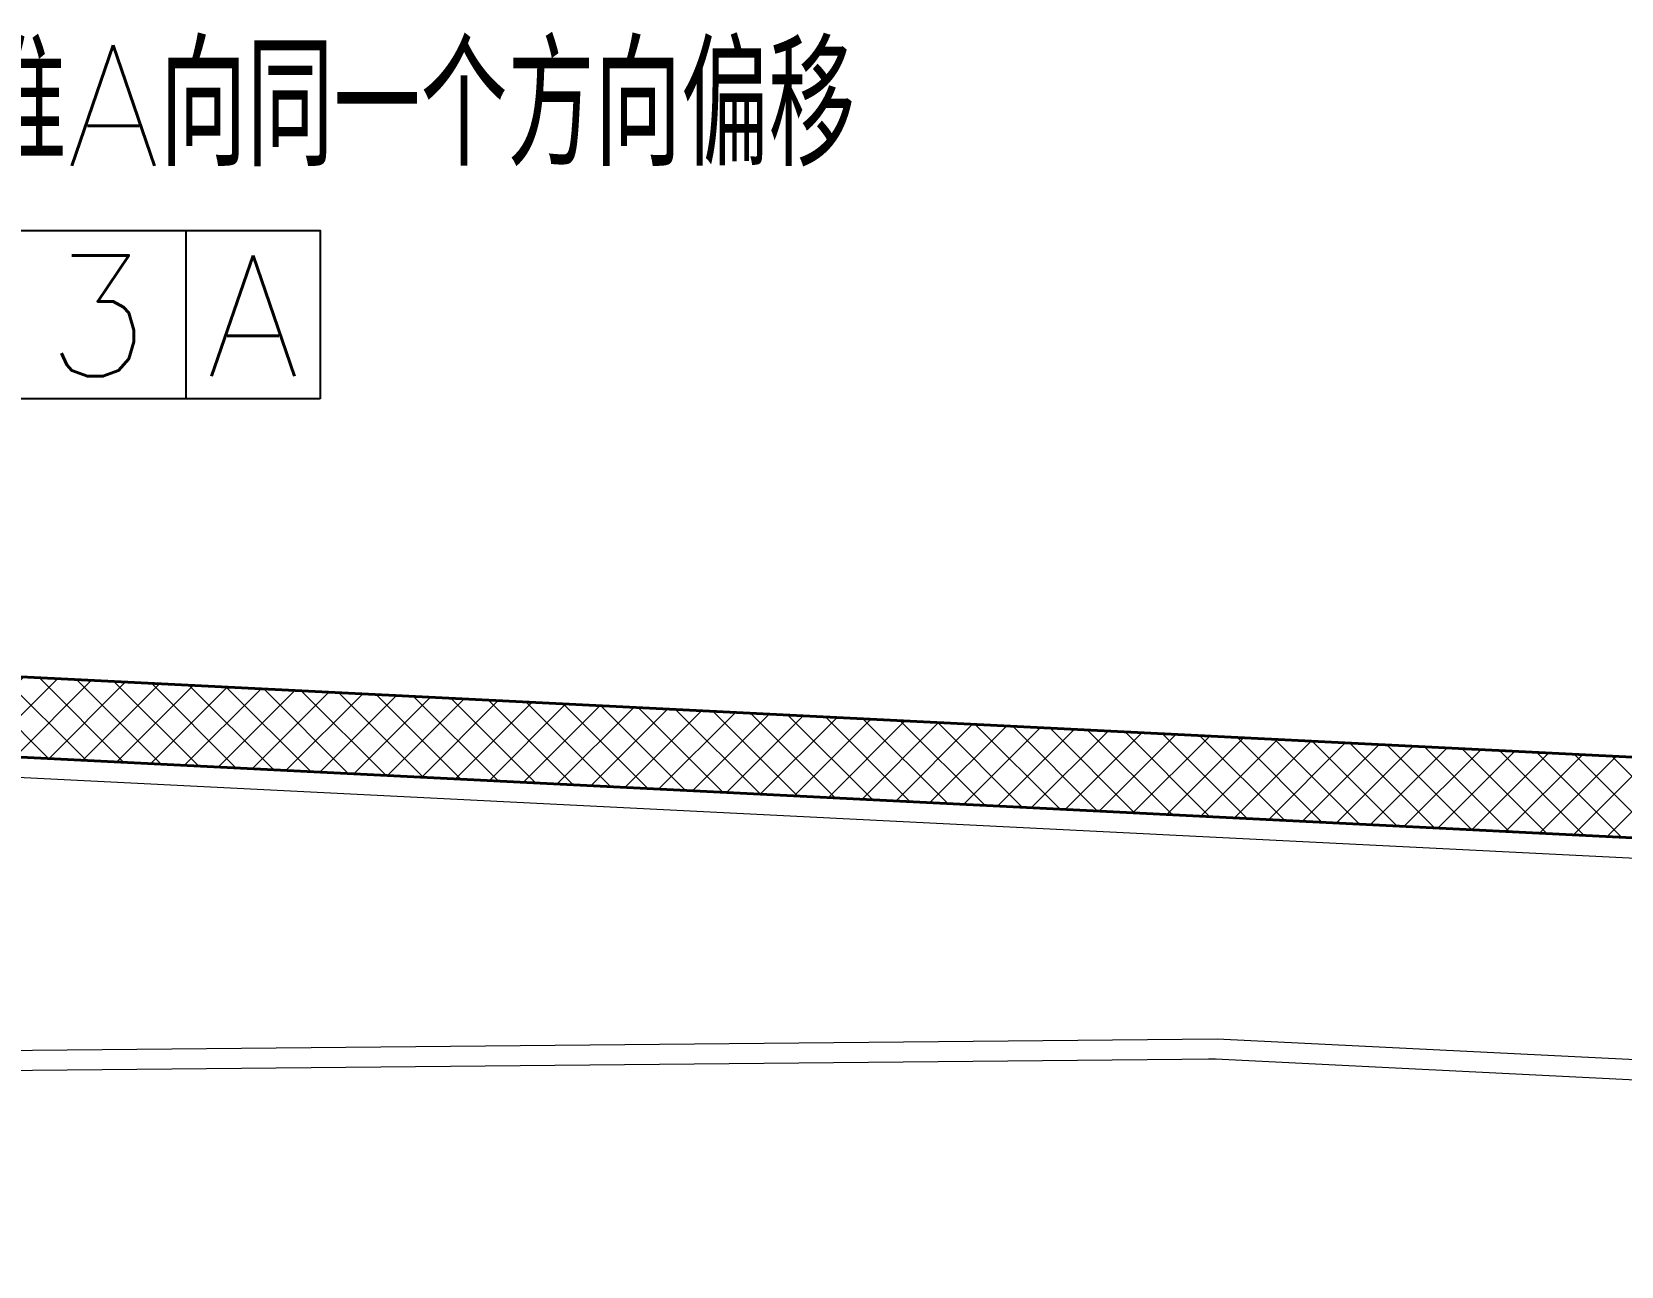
# Model space of a CAD drawing. Header units: millimetres. Extents: x 6622 to 532820, y 3370 to 359312.
# Drawn here: x 461126 to 465075, y 355988 to 359056 of the extents above; entities that cross this region are included whole.
import ezdxf

# ---------------------------------------------------------------- set-up
doc = ezdxf.new("R2010")
doc.units = ezdxf.units.MM
for name, color, linetype, lineweight in [('COLUMN', 2, 'Continuous', 15), ('DIM', 72, 'Continuous', 15), ('WALL', 7, 'Continuous', 40)]:
    doc.layers.add(name, color=color, linetype=linetype, lineweight=lineweight)
doc.styles.get("Standard").update_dxf_attribs({"font": 'txt', "bigfont": 'gbcbig.shx'})

msp = doc.modelspace()

# ---------------------------------------------------------------- hatches: boundary and pattern name
at = {"layer": 'DIM'}
h = msp.add_hatch(dxfattribs=at)
h.set_pattern_fill('ANSI37', color=256, scale=500, style=0)
h.set_pattern_definition([(45, (4244.755, -231549.42), (-44.194174, 44.194174), []), (135, (4244.755, -231549.42), (-44.194174, -44.194174), [])])
h.paths.add_polyline_path([(457050, 357455.221), (457059.987, 357654.971), (481050, 356455.47), (481050, 356255.221)])

# ---------------------------------------------------------------- linework, layer by layer
at = {"color": 3}
msp.add_line((461509.026, 358561.552), (461509.026, 358143.476), dxfattribs=at)
msp.add_lwpolyline([(461842.071, 358143.476), (460572.103, 358143.476), (460572.103, 358561.552), (461842.071, 358561.552)], close=True, dxfattribs=at)
at = {"layer": 'COLUMN'}
for p, q in [((457050, 357405.158), (529000, 353807.658)), ((457300, 356488.494), (464070.984, 356553.484)), ((464070.984, 356553.484), (474053.98, 356054.335)), ((457350, 356438.971), (464069.975, 356503.472)), ((464050, 356504.471), (474050, 356004.471))]:
    msp.add_line(p, q, dxfattribs=at)
at = {"layer": 'WALL'}
for p, q in [((457050, 357655.47), (529250, 354045.47)), ((457050, 357455.221), (529050, 353855.221))]:
    msp.add_line(p, q, dxfattribs=at)

# ---------------------------------------------------------------- texts
at = {"color": 3, "char_height": 300, "attachment_point": 1}
for s, width, insert in [('与基准A向同一个方向偏移', 3245.44411, (460564.545, 359022.426)), ('3', 374.63499, (461161.257, 358499.881)), ('A', 374.63499, (461559.954, 358499.881))]:
    msp.add_mtext_dynamic_manual_height_columns(s, width=width, gutter_width=12.5, heights=[0], dxfattribs=dict(at, insert=insert))

doc.saveas('drawing.dxf')
